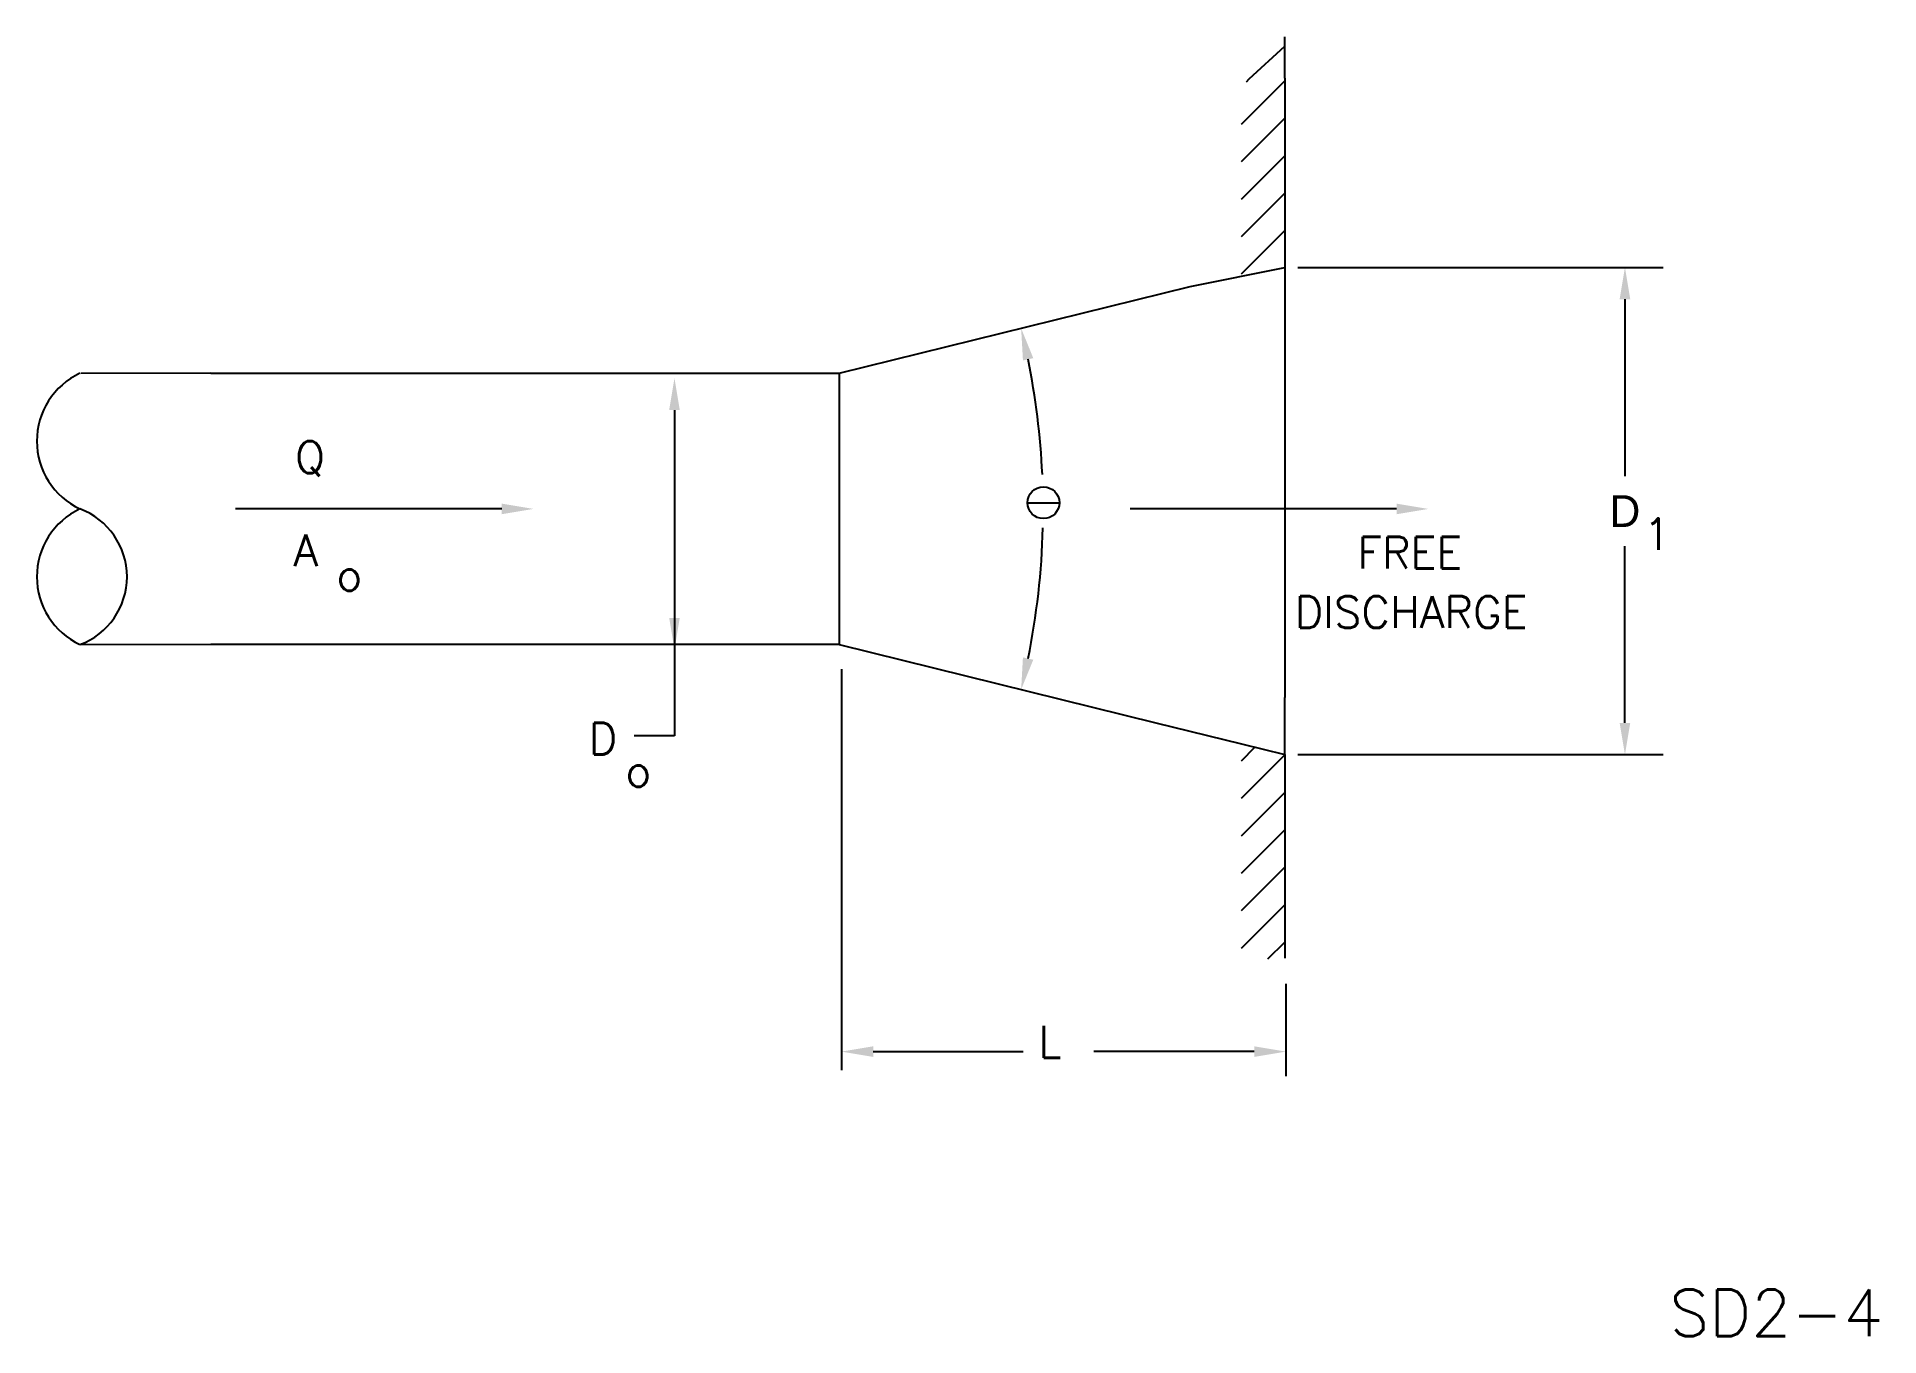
# Model space of a CAD drawing. Extents: x 2.03 to 10.72, y 1.63 to 7.76.
import ezdxf
from ezdxf.enums import TextEntityAlignment as Align

# ---------------------------------------------------------------- set-up
doc = ezdxf.new("R2010")
doc.units = 0
doc.header["$LTSCALE"] = 0.5
doc.header["$MEASUREMENT"] = 0
doc.layers.get('0').update_dxf_attribs({"linetype": 'CONTINUOUS'})
doc.layers.add('NUMBER', color=7, linetype='CONTINUOUS')
doc.styles.add('ROMANS', font='romans')

# ---------------------------------------------------------------- blocks, each defined once
blk = doc.blocks.new('*X1')
at = {"color": 0}
for p, q in [((7.7088, 6.8249), (7.9134, 7.0295)), ((7.7326, 7.0255), (7.746, 7.0389)), ((7.7088, 6.6482), (7.9134, 6.8527)), ((7.7088, 6.4714), (7.9134, 6.6759)), ((7.7088, 6.2946), (7.9134, 6.4992)), ((7.7094, 6.1184), (7.9134, 6.3224))]:
    blk.add_line(p, q, dxfattribs=at)
blk = doc.blocks.new('*X2')
at = {"color": 0}
for p, q in [((7.7088, 3.8197), (7.7727, 3.8836)), ((7.7088, 3.643), (7.9134, 3.8475)), ((7.7088, 3.4662), (7.9134, 3.6707)), ((7.7088, 3.2894), (7.9134, 3.494)), ((7.7088, 3.1126), (7.9134, 3.3172)), ((7.7088, 2.9359), (7.9134, 3.1404)), ((7.8342, 2.8844), (7.9134, 2.9636))]:
    blk.add_line(p, q, dxfattribs=at)

msp = doc.modelspace()

# ---------------------------------------------------------------- linework, layer by layer
for p, q in [((7.9134, 7.5643), (7.9134, 7.7596)), ((7.746, 7.5612), (7.9134, 7.7156)), ((7.9134, 7.5643), (7.9134, 4.6412)), ((7.4671, 6.5808), (7.9134, 6.6709)), ((5.8106, 6.1715), (7.4671, 6.5808)), ((2.8457, 6.1715), (2.2329, 6.1708)), ((2.8457, 6.1715), (5.8106, 6.1715)), ((5.8106, 6.1715), (5.8106, 4.8907)), ((5.0338, 5.9978), (5.0338, 4.867)), ((4.2185, 5.5311), (2.962, 5.5311)), ((6.6999, 5.5602), (6.8499, 5.5602)), ((8.4409, 5.5311), (7.1844, 5.5311)), ((2.8457, 4.8907), (2.2291, 4.8901)), ((5.8106, 4.8907), (2.8457, 4.8907)), ((5.8106, 4.8907), (7.3047, 4.5215)), ((5.0338, 4.867), (5.0338, 4.4594)), ((5.8214, 4.7743), (5.8214, 2.8821)), ((7.9134, 4.3698), (7.9134, 4.6412)), ((7.3047, 4.5215), (7.7088, 4.4217)), ((5.0338, 4.4594), (4.8431, 4.4594)), ((7.7088, 4.4217), (7.9134, 4.3712)), ((7.9134, 4.3712), (7.9134, 3.4105)), ((7.9192, 3.2897), (7.9192, 2.853)), ((5.9714, 2.9695), (6.6796, 2.9695)), ((7.7692, 2.9695), (7.0133, 2.9695))]:
    msp.add_line(p, q)
msp.add_circle((6.7749, 5.5602), 0.075)
for centre, radius, start, end in [((3.2185, 5.5311), 3.5548, 2.6151, 11.46022), ((2.3794, 5.8513), 0.3542, 115.29219, 244.70781), ((2.3794, 5.2109), 0.3542, 115.29219, 244.70781), ((2.109, 5.2109), 0.3416, 290.39856, 69.60144), ((3.2185, 5.5311), 3.5548, 348.53978, 358.56184)]:
    msp.add_arc(centre, radius, start, end)
for points in [[(6.6781, 6.2319), (6.7269, 6.2429), (6.6696, 6.3838)], [(5.0088, 5.9978), (5.0588, 5.9978), (5.0338, 6.1478)], [(4.2185, 5.5561), (4.2185, 5.5061), (4.3685, 5.5311)], [(8.4409, 5.5561), (8.4409, 5.5061), (8.5909, 5.5311)], [(5.0588, 5.017), (5.0088, 5.017), (5.0338, 4.867)], [(6.6781, 4.8303), (6.7269, 4.8193), (6.6696, 4.6785)], [(5.9714, 2.9445), (5.9714, 2.9945), (5.8214, 2.9695)], [(7.7692, 2.9945), (7.7692, 2.9445), (7.9192, 2.9695)]]:
    msp.add_solid(points)
at = {"layer": 'NUMBER'}
for p, q in [((7.9759, 6.6709), (9.6986, 6.6709)), ((9.5186, 6.5209), (9.5186, 5.686)), ((9.5186, 4.5212), (9.5186, 5.356)), ((7.9759, 4.3712), (9.6986, 4.3712))]:
    msp.add_line(p, q, dxfattribs=at)
for points in [[(9.4936, 6.5209), (9.5436, 6.5209), (9.5186, 6.6709)], [(9.4936, 4.5212), (9.5436, 4.5212), (9.5186, 4.3712)]]:
    msp.add_solid(points, dxfattribs=at)

# ---------------------------------------------------------------- block references
for name in ['*X1', '*X2']:
    msp.add_blockref(name, (0, 0.5223))

# ---------------------------------------------------------------- texts
at = {"style": 'ROMANS'}
for s, p in [('Q', (3.2429, 5.7004)), ('1', (9.6056, 5.3375)), ('A', (3.2364, 5.2609)), ('o', (3.4389, 5.1445)), ('D', (4.6285, 4.3721)), ('o', (4.8025, 4.2193)), ('L', (6.7511, 2.9404))]:
    msp.add_text(s, height=0.15, dxfattribs=at).set_placement(p)
for s, p in [('FREE ', (8.2561, 5.3247)), ('DISCHARGE', (7.9599, 5.0442))]:
    msp.add_text(s, height=0.15, dxfattribs=at).set_placement(p, align=Align.MIDDLE_LEFT)
at = {"layer": 'NUMBER', "style": 'ROMANS'}
msp.add_text('SD2-4', height=0.22, dxfattribs=at).set_placement((9.7281, 1.6262))
at = {"layer": 'NUMBER', "insert": (9.5186, 5.521), "char_height": 0.15, "attachment_point": 5}
msp.add_mtext('\\A1;D', dxfattribs=at)

doc.saveas('drawing.dxf')
